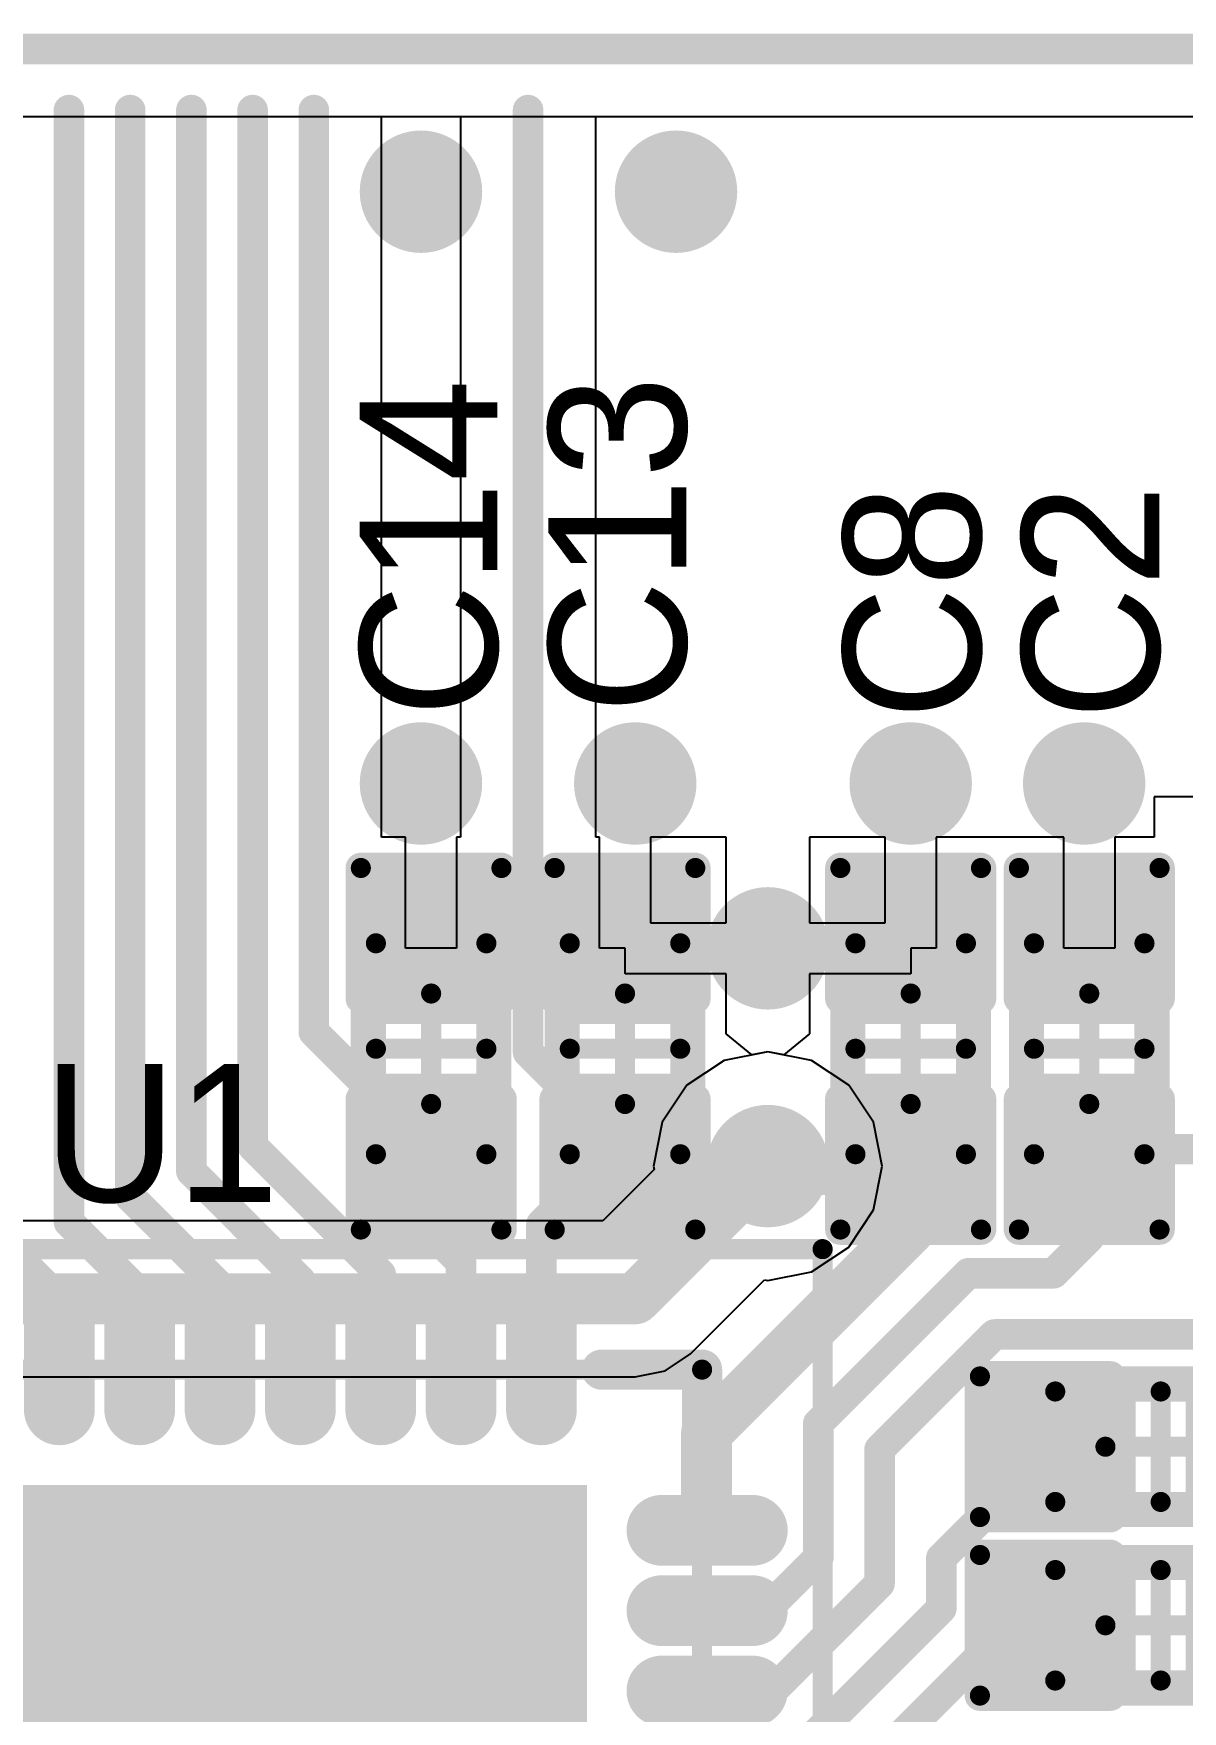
# Model space of a CAD drawing. Header units: millimetres. Extents: x 75.4 to 93.3, y 79.9 to 95.1.
# Drawn here: x 83.78 to 89.5, y 86.79 to 95.14 of the extents above; entities that cross this region are included whole.
import ezdxf

# ---------------------------------------------------------------- set-up
doc = ezdxf.new("R2010")
doc.units = ezdxf.units.MM
for name, color, linetype in [('BottomLayer', 5, 'Continuous'), ('KeepOutLayer', 6, 'Continuous'), ('Mechanical1', 6, 'Continuous'), ('Mechanical13', 56, 'Continuous'), ('Mechanical15', 56, 'Continuous'), ('Mechanical7', 56, 'Continuous'), ('MultiLayer', 9, 'Continuous'), ('TopLayer', 1, 'Continuous'), ('TopOverlay', 2, 'Continuous'), ('TopPaste', 8, 'Continuous'), ('TopSolder', 216, 'Continuous'), ('ViaHoleLayer', 16, 'Continuous')]:
    doc.layers.add(name, color=color, linetype=linetype)

# ---------------------------------------------------------------- blocks, each defined once
blk = doc.blocks.new('CAPC1005X04L_1')
at = {"layer": 'Mechanical15', "const_width": 0.1}
for points in [[(-0.9, 0.35), (-0.9, -0.35)], [(-0.9, 0.35), (0.9, 0.35)], [(0.9, 0.35), (0.9, -0.35)], [(0, 0.275), (0, -0.275)], [(-0.275, 0), (0.275, 0)], [(-0.9, -0.35), (0.9, -0.35)]]:
    blk.add_lwpolyline(points, dxfattribs=at)
at = {"layer": 'Mechanical15', "const_width": 0.05}
for points in [[(-0.925, 0.35, 1), (-0.875, 0.35, 1)], [(-0.925, 0.35, 1), (-0.875, 0.35, 1)], [(0.875, 0.35, 1), (0.925, 0.35, 1)], [(0.875, 0.35, 1), (0.925, 0.35, 1)], [(-0.025, 0.275, 1), (0.025, 0.275, 1)], [(-0.3, 0, 1), (-0.25, 0, 1)], [(0.25, 0, 1), (0.3, 0, 1)], [(-0.025, -0.275, 1), (0.025, -0.275, 1)], [(-0.925, -0.35, 1), (-0.875, -0.35, 1)], [(-0.925, -0.35, 1), (-0.875, -0.35, 1)], [(0.875, -0.35, 1), (0.925, -0.35, 1)], [(0.875, -0.35, 1), (0.925, -0.35, 1)]]:
    blk.add_lwpolyline(points, format="xyb", close=True, dxfattribs=at)
at = {"layer": 'Mechanical7', "const_width": 0.1}
for points in [[(-0.525, 0.275), (0.525, 0.275)], [(-0.525, 0.275), (-0.525, -0.275)], [(0.525, 0.275), (0.525, -0.275)], [(-0.525, -0.275), (0.525, -0.275)]]:
    blk.add_lwpolyline(points, dxfattribs=at)
at = {"layer": 'Mechanical7', "const_width": 0.05}
for points in [[(-0.55, 0.275, 1), (-0.5, 0.275, 1)], [(-0.55, 0.275, 1), (-0.5, 0.275, 1)], [(0.5, 0.275, 1), (0.55, 0.275, 1)], [(0.5, 0.275, 1), (0.55, 0.275, 1)], [(-0.55, -0.275, 1), (-0.5, -0.275, 1)], [(-0.55, -0.275, 1), (-0.5, -0.275, 1)], [(0.5, -0.275, 1), (0.55, -0.275, 1)], [(0.5, -0.275, 1), (0.55, -0.275, 1)]]:
    blk.add_lwpolyline(points, format="xyb", close=True, dxfattribs=at)
at = {"layer": 'TopLayer'}
for points in [[(-0.2, -0.25), (-0.2, 0.25), (-0.8, -0.25), (-0.8, 0.25)], [(0.8, -0.25), (0.8, 0.25), (0.2, -0.25), (0.2, 0.25)]]:
    blk.add_solid(points, dxfattribs=at)
at = {"layer": 'TopOverlay', "const_width": 0.1524}
for points in [[(-0.9001, 0.3499), (-0.2501, 0.3499)], [(-0.9001, 0.3499), (-0.9001, -0.3501)], [(0.2499, 0.3499), (0.8999, 0.3499)], [(0.8999, 0.3499), (0.8999, -0.3501)], [(-0.9001, -0.3501), (-0.2501, -0.3501)], [(0.2499, -0.3501), (0.8999, -0.3501)]]:
    blk.add_lwpolyline(points, dxfattribs=at)
at = {"layer": 'TopOverlay', "const_width": 0.0762}
for points in [[(-0.9382, 0.3499, 1), (-0.862, 0.3499, 1)], [(-0.9382, 0.3499, 1), (-0.862, 0.3499, 1)], [(-0.2882, 0.3499, 1), (-0.212, 0.3499, 1)], [(0.2118, 0.3499, 1), (0.288, 0.3499, 1)], [(0.8618, 0.3499, 1), (0.938, 0.3499, 1)], [(0.8618, 0.3499, 1), (0.938, 0.3499, 1)], [(-0.9382, -0.3501, 1), (-0.862, -0.3501, 1)], [(-0.9382, -0.3501, 1), (-0.862, -0.3501, 1)], [(-0.2882, -0.3501, 1), (-0.212, -0.3501, 1)], [(0.2118, -0.3501, 1), (0.288, -0.3501, 1)], [(0.8618, -0.3501, 1), (0.938, -0.3501, 1)], [(0.8618, -0.3501, 1), (0.938, -0.3501, 1)]]:
    blk.add_lwpolyline(points, format="xyb", close=True, dxfattribs=at)
at = {"layer": 'TopPaste'}
for points in [[(-0.2, -0.25), (-0.2, 0.25), (-0.8, -0.25), (-0.8, 0.25)], [(0.8, -0.25), (0.8, 0.25), (0.2, -0.25), (0.2, 0.25)]]:
    blk.add_solid(points, dxfattribs=at)
at = {"layer": 'TopSolder'}
for points in [[(-0.1238, -0.3262), (-0.1238, 0.3262), (-0.8762, -0.3262), (-0.8762, 0.3262)], [(0.8762, -0.3262), (0.8762, 0.3262), (0.1238, -0.3262), (0.1238, 0.3262)]]:
    blk.add_solid(points, dxfattribs=at)
blk = doc.blocks.new('CAPC1005X04L_7')
at = {"layer": 'Mechanical13', "const_width": 0.1}
for points in [[(-0.525, -0.275), (-0.525, 0.275)], [(-0.525, 0.275), (0.525, 0.275)], [(0.525, -0.275), (0.525, 0.275)], [(-0.525, -0.275), (0.525, -0.275)]]:
    blk.add_lwpolyline(points, dxfattribs=at)
at = {"layer": 'Mechanical13', "const_width": 0.05}
for points in [[(-0.55, 0.275, 1), (-0.5, 0.275, 1)], [(-0.55, 0.275, 1), (-0.5, 0.275, 1)], [(0.5, 0.275, 1), (0.55, 0.275, 1)], [(0.5, 0.275, 1), (0.55, 0.275, 1)], [(-0.55, -0.275, 1), (-0.5, -0.275, 1)], [(-0.55, -0.275, 1), (-0.5, -0.275, 1)], [(0.5, -0.275, 1), (0.55, -0.275, 1)], [(0.5, -0.275, 1), (0.55, -0.275, 1)]]:
    blk.add_lwpolyline(points, format="xyb", close=True, dxfattribs=at)
at = {"layer": 'Mechanical15', "const_width": 0.1}
for points in [[(-0.9, 0.35), (0.9, 0.35)], [(-0.9, -0.35), (-0.9, 0.35)], [(0.9, -0.35), (0.9, 0.35)], [(0, -0.275), (0, 0.275)], [(-0.275, 0), (0.275, 0)], [(-0.9, -0.35), (0.9, -0.35)]]:
    blk.add_lwpolyline(points, dxfattribs=at)
at = {"layer": 'Mechanical15', "const_width": 0.05}
for points in [[(-0.925, 0.35, 1), (-0.875, 0.35, 1)], [(-0.925, 0.35, 1), (-0.875, 0.35, 1)], [(0.875, 0.35, 1), (0.925, 0.35, 1)], [(0.875, 0.35, 1), (0.925, 0.35, 1)], [(-0.025, 0.275, 1), (0.025, 0.275, 1)], [(-0.3, 0, 1), (-0.25, 0, 1)], [(0.25, 0, 1), (0.3, 0, 1)], [(-0.025, -0.275, 1), (0.025, -0.275, 1)], [(-0.925, -0.35, 1), (-0.875, -0.35, 1)], [(-0.925, -0.35, 1), (-0.875, -0.35, 1)], [(0.875, -0.35, 1), (0.925, -0.35, 1)], [(0.875, -0.35, 1), (0.925, -0.35, 1)]]:
    blk.add_lwpolyline(points, format="xyb", close=True, dxfattribs=at)
at = {"layer": 'TopLayer'}
for points in [[(-0.2, -0.25), (-0.2, 0.25), (-0.8, -0.25), (-0.8, 0.25)], [(0.8, -0.25), (0.8, 0.25), (0.2, -0.25), (0.2, 0.25)]]:
    blk.add_solid(points, dxfattribs=at)
at = {"layer": 'TopOverlay', "const_width": 0.1524}
for points in [[(-0.9001, -0.3501), (-0.9001, 0.3499)], [(-0.9001, 0.3499), (-0.2501, 0.3499)], [(0.2499, 0.3499), (0.8999, 0.3499)], [(0.8999, -0.3501), (0.8999, 0.3499)], [(-0.9001, -0.3501), (-0.2501, -0.3501)], [(0.2499, -0.3501), (0.8999, -0.3501)]]:
    blk.add_lwpolyline(points, dxfattribs=at)
at = {"layer": 'TopOverlay', "const_width": 0.0762}
for points in [[(-0.9382, 0.3499, 1), (-0.862, 0.3499, 1)], [(-0.9382, 0.3499, 1), (-0.862, 0.3499, 1)], [(-0.2882, 0.3499, 1), (-0.212, 0.3499, 1)], [(0.2118, 0.3499, 1), (0.288, 0.3499, 1)], [(0.8618, 0.3499, 1), (0.938, 0.3499, 1)], [(0.8618, 0.3499, 1), (0.938, 0.3499, 1)], [(-0.9382, -0.3501, 1), (-0.862, -0.3501, 1)], [(-0.9382, -0.3501, 1), (-0.862, -0.3501, 1)], [(-0.2882, -0.3501, 1), (-0.212, -0.3501, 1)], [(0.2118, -0.3501, 1), (0.288, -0.3501, 1)], [(0.8618, -0.3501, 1), (0.938, -0.3501, 1)], [(0.8618, -0.3501, 1), (0.938, -0.3501, 1)]]:
    blk.add_lwpolyline(points, format="xyb", close=True, dxfattribs=at)
at = {"layer": 'TopPaste'}
for points in [[(-0.2, -0.25), (-0.2, 0.25), (-0.8, -0.25), (-0.8, 0.25)], [(0.8, -0.25), (0.8, 0.25), (0.2, -0.25), (0.2, 0.25)]]:
    blk.add_solid(points, dxfattribs=at)
at = {"layer": 'TopSolder'}
for points in [[(-0.1238, -0.3262), (-0.1238, 0.3262), (-0.8762, -0.3262), (-0.8762, 0.3262)], [(0.8762, -0.3262), (0.8762, 0.3262), (0.1238, -0.3262), (0.1238, 0.3262)]]:
    blk.add_solid(points, dxfattribs=at)
blk = doc.blocks.new('CAPC1005X04L_10')
at = {"layer": 'Mechanical13', "const_width": 0.1}
for points in [[(-0.525, 0.275), (-0.525, -0.275)], [(-0.525, 0.275), (0.525, 0.275)], [(0.525, 0.275), (0.525, -0.275)], [(-0.525, -0.275), (0.525, -0.275)]]:
    blk.add_lwpolyline(points, dxfattribs=at)
at = {"layer": 'Mechanical13', "const_width": 0.05}
for points in [[(-0.55, 0.275, 1), (-0.5, 0.275, 1)], [(-0.55, 0.275, 1), (-0.5, 0.275, 1)], [(0.5, 0.275, 1), (0.55, 0.275, 1)], [(0.5, 0.275, 1), (0.55, 0.275, 1)], [(-0.55, -0.275, 1), (-0.5, -0.275, 1)], [(-0.55, -0.275, 1), (-0.5, -0.275, 1)], [(0.5, -0.275, 1), (0.55, -0.275, 1)], [(0.5, -0.275, 1), (0.55, -0.275, 1)]]:
    blk.add_lwpolyline(points, format="xyb", close=True, dxfattribs=at)
at = {"layer": 'Mechanical15', "const_width": 0.1}
for points in [[(-0.9, 0.35), (0.9, 0.35)], [(-0.9, 0.35), (-0.9, -0.35)], [(0.9, 0.35), (0.9, -0.35)], [(0, 0.275), (0, -0.275)], [(-0.275, 0), (0.275, 0)], [(-0.9, -0.35), (0.9, -0.35)]]:
    blk.add_lwpolyline(points, dxfattribs=at)
at = {"layer": 'Mechanical15', "const_width": 0.05}
for points in [[(-0.925, 0.35, 1), (-0.875, 0.35, 1)], [(-0.925, 0.35, 1), (-0.875, 0.35, 1)], [(0.875, 0.35, 1), (0.925, 0.35, 1)], [(0.875, 0.35, 1), (0.925, 0.35, 1)], [(-0.025, 0.275, 1), (0.025, 0.275, 1)], [(-0.3, 0, 1), (-0.25, 0, 1)], [(0.25, 0, 1), (0.3, 0, 1)], [(-0.025, -0.275, 1), (0.025, -0.275, 1)], [(-0.925, -0.35, 1), (-0.875, -0.35, 1)], [(-0.925, -0.35, 1), (-0.875, -0.35, 1)], [(0.875, -0.35, 1), (0.925, -0.35, 1)], [(0.875, -0.35, 1), (0.925, -0.35, 1)]]:
    blk.add_lwpolyline(points, format="xyb", close=True, dxfattribs=at)
at = {"layer": 'TopLayer'}
for points in [[(-0.2, -0.25), (-0.2, 0.25), (-0.8, -0.25), (-0.8, 0.25)], [(0.8, -0.25), (0.8, 0.25), (0.2, -0.25), (0.2, 0.25)]]:
    blk.add_solid(points, dxfattribs=at)
at = {"layer": 'TopOverlay', "const_width": 0.1524}
for points in [[(-0.9001, 0.3499), (-0.9001, -0.3501)], [(-0.9001, 0.3499), (-0.2501, 0.3499)], [(0.2499, 0.3499), (0.8999, 0.3499)], [(0.8999, 0.3499), (0.8999, -0.3501)], [(-0.9001, -0.3501), (-0.2501, -0.3501)], [(0.2499, -0.3501), (0.8999, -0.3501)]]:
    blk.add_lwpolyline(points, dxfattribs=at)
at = {"layer": 'TopOverlay', "const_width": 0.0762}
for points in [[(-0.9382, 0.3499, 1), (-0.862, 0.3499, 1)], [(-0.9382, 0.3499, 1), (-0.862, 0.3499, 1)], [(-0.2882, 0.3499, 1), (-0.212, 0.3499, 1)], [(0.2118, 0.3499, 1), (0.288, 0.3499, 1)], [(0.8618, 0.3499, 1), (0.938, 0.3499, 1)], [(0.8618, 0.3499, 1), (0.938, 0.3499, 1)], [(-0.9382, -0.3501, 1), (-0.862, -0.3501, 1)], [(-0.9382, -0.3501, 1), (-0.862, -0.3501, 1)], [(-0.2882, -0.3501, 1), (-0.212, -0.3501, 1)], [(0.2118, -0.3501, 1), (0.288, -0.3501, 1)], [(0.8618, -0.3501, 1), (0.938, -0.3501, 1)], [(0.8618, -0.3501, 1), (0.938, -0.3501, 1)]]:
    blk.add_lwpolyline(points, format="xyb", close=True, dxfattribs=at)
at = {"layer": 'TopPaste'}
for points in [[(-0.2, -0.25), (-0.2, 0.25), (-0.8, -0.25), (-0.8, 0.25)], [(0.8, -0.25), (0.8, 0.25), (0.2, -0.25), (0.2, 0.25)]]:
    blk.add_solid(points, dxfattribs=at)
at = {"layer": 'TopSolder'}
for points in [[(-0.1238, -0.3262), (-0.1238, 0.3262), (-0.8762, -0.3262), (-0.8762, 0.3262)], [(0.8762, -0.3262), (0.8762, 0.3262), (0.1238, -0.3262), (0.1238, 0.3262)]]:
    blk.add_solid(points, dxfattribs=at)
blk = doc.blocks.new('CAPC1005X04L_12')
at = {"layer": 'Mechanical13', "const_width": 0.1}
for points in [[(-0.525, 0.275), (-0.525, -0.275)], [(0.525, 0.275), (-0.525, 0.275)], [(0.525, 0.275), (0.525, -0.275)], [(0.525, -0.275), (-0.525, -0.275)]]:
    blk.add_lwpolyline(points, dxfattribs=at)
at = {"layer": 'Mechanical13', "const_width": 0.05}
for points in [[(-0.55, 0.275, 1), (-0.5, 0.275, 1)], [(-0.55, 0.275, 1), (-0.5, 0.275, 1)], [(0.5, 0.275, 1), (0.55, 0.275, 1)], [(0.5, 0.275, 1), (0.55, 0.275, 1)], [(-0.55, -0.275, 1), (-0.5, -0.275, 1)], [(-0.55, -0.275, 1), (-0.5, -0.275, 1)], [(0.5, -0.275, 1), (0.55, -0.275, 1)], [(0.5, -0.275, 1), (0.55, -0.275, 1)]]:
    blk.add_lwpolyline(points, format="xyb", close=True, dxfattribs=at)
at = {"layer": 'Mechanical15', "const_width": 0.1}
for points in [[(0.9, 0.35), (-0.9, 0.35)], [(-0.9, 0.35), (-0.9, -0.35)], [(0.9, 0.35), (0.9, -0.35)], [(0, 0.275), (0, -0.275)], [(0.275, 0), (-0.275, 0)], [(0.9, -0.35), (-0.9, -0.35)]]:
    blk.add_lwpolyline(points, dxfattribs=at)
at = {"layer": 'Mechanical15', "const_width": 0.05}
for points in [[(-0.925, 0.35, 1), (-0.875, 0.35, 1)], [(-0.925, 0.35, 1), (-0.875, 0.35, 1)], [(0.875, 0.35, 1), (0.925, 0.35, 1)], [(0.875, 0.35, 1), (0.925, 0.35, 1)], [(-0.025, 0.275, 1), (0.025, 0.275, 1)], [(-0.3, 0, 1), (-0.25, 0, 1)], [(0.25, 0, 1), (0.3, 0, 1)], [(-0.025, -0.275, 1), (0.025, -0.275, 1)], [(-0.925, -0.35, 1), (-0.875, -0.35, 1)], [(-0.925, -0.35, 1), (-0.875, -0.35, 1)], [(0.875, -0.35, 1), (0.925, -0.35, 1)], [(0.875, -0.35, 1), (0.925, -0.35, 1)]]:
    blk.add_lwpolyline(points, format="xyb", close=True, dxfattribs=at)
at = {"layer": 'TopLayer'}
for points in [[(-0.2, -0.25), (-0.2, 0.25), (-0.8, -0.25), (-0.8, 0.25)], [(0.8, -0.25), (0.8, 0.25), (0.2, -0.25), (0.2, 0.25)]]:
    blk.add_solid(points, dxfattribs=at)
at = {"layer": 'TopOverlay', "const_width": 0.1524}
for points in [[(-0.9001, 0.3499), (-0.9001, -0.3501)], [(-0.2501, 0.3499), (-0.9001, 0.3499)], [(0.8999, 0.3499), (0.2499, 0.3499)], [(0.8999, 0.3499), (0.8999, -0.3501)], [(-0.2501, -0.3501), (-0.9001, -0.3501)], [(0.8999, -0.3501), (0.2499, -0.3501)]]:
    blk.add_lwpolyline(points, dxfattribs=at)
at = {"layer": 'TopOverlay', "const_width": 0.0762}
for points in [[(-0.9382, 0.3499, 1), (-0.862, 0.3499, 1)], [(-0.9382, 0.3499, 1), (-0.862, 0.3499, 1)], [(-0.2882, 0.3499, 1), (-0.212, 0.3499, 1)], [(0.2118, 0.3499, 1), (0.288, 0.3499, 1)], [(0.8618, 0.3499, 1), (0.938, 0.3499, 1)], [(0.8618, 0.3499, 1), (0.938, 0.3499, 1)], [(-0.9382, -0.3501, 1), (-0.862, -0.3501, 1)], [(-0.9382, -0.3501, 1), (-0.862, -0.3501, 1)], [(-0.2882, -0.3501, 1), (-0.212, -0.3501, 1)], [(0.2118, -0.3501, 1), (0.288, -0.3501, 1)], [(0.8618, -0.3501, 1), (0.938, -0.3501, 1)], [(0.8618, -0.3501, 1), (0.938, -0.3501, 1)]]:
    blk.add_lwpolyline(points, format="xyb", close=True, dxfattribs=at)
at = {"layer": 'TopPaste'}
for points in [[(-0.2, -0.25), (-0.2, 0.25), (-0.8, -0.25), (-0.8, 0.25)], [(0.8, -0.25), (0.8, 0.25), (0.2, -0.25), (0.2, 0.25)]]:
    blk.add_solid(points, dxfattribs=at)
at = {"layer": 'TopSolder'}
for points in [[(-0.1238, -0.3262), (-0.1238, 0.3262), (-0.8762, -0.3262), (-0.8762, 0.3262)], [(0.8762, -0.3262), (0.8762, 0.3262), (0.1238, -0.3262), (0.1238, 0.3262)]]:
    blk.add_solid(points, dxfattribs=at)
blk = doc.blocks.new('CAPC1005X04L_13')
at = {"layer": 'Mechanical13', "const_width": 0.1}
for points in [[(-0.525, 0.275), (-0.525, -0.275)], [(-0.525, 0.275), (0.525, 0.275)], [(0.525, 0.275), (0.525, -0.275)], [(-0.525, -0.275), (0.525, -0.275)]]:
    blk.add_lwpolyline(points, dxfattribs=at)
at = {"layer": 'Mechanical13', "const_width": 0.05}
for points in [[(-0.55, 0.275, 1), (-0.5, 0.275, 1)], [(-0.55, 0.275, 1), (-0.5, 0.275, 1)], [(0.5, 0.275, 1), (0.55, 0.275, 1)], [(0.5, 0.275, 1), (0.55, 0.275, 1)], [(-0.55, -0.275, 1), (-0.5, -0.275, 1)], [(-0.55, -0.275, 1), (-0.5, -0.275, 1)], [(0.5, -0.275, 1), (0.55, -0.275, 1)], [(0.5, -0.275, 1), (0.55, -0.275, 1)]]:
    blk.add_lwpolyline(points, format="xyb", close=True, dxfattribs=at)
at = {"layer": 'Mechanical15', "const_width": 0.1}
for points in [[(-0.9, 0.35), (0.9, 0.35)], [(-0.9, 0.35), (-0.9, -0.35)], [(0.9, 0.35), (0.9, -0.35)], [(0, 0.275), (0, -0.275)], [(-0.275, 0), (0.275, 0)], [(-0.9, -0.35), (0.9, -0.35)]]:
    blk.add_lwpolyline(points, dxfattribs=at)
at = {"layer": 'Mechanical15', "const_width": 0.05}
for points in [[(-0.925, 0.35, 1), (-0.875, 0.35, 1)], [(-0.925, 0.35, 1), (-0.875, 0.35, 1)], [(0.875, 0.35, 1), (0.925, 0.35, 1)], [(0.875, 0.35, 1), (0.925, 0.35, 1)], [(-0.025, 0.275, 1), (0.025, 0.275, 1)], [(-0.3, 0, 1), (-0.25, 0, 1)], [(0.25, 0, 1), (0.3, 0, 1)], [(-0.025, -0.275, 1), (0.025, -0.275, 1)], [(-0.925, -0.35, 1), (-0.875, -0.35, 1)], [(-0.925, -0.35, 1), (-0.875, -0.35, 1)], [(0.875, -0.35, 1), (0.925, -0.35, 1)], [(0.875, -0.35, 1), (0.925, -0.35, 1)]]:
    blk.add_lwpolyline(points, format="xyb", close=True, dxfattribs=at)
at = {"layer": 'TopLayer'}
for points in [[(-0.2, -0.25), (-0.2, 0.25), (-0.8, -0.25), (-0.8, 0.25)], [(0.8, -0.25), (0.8, 0.25), (0.2, -0.25), (0.2, 0.25)]]:
    blk.add_solid(points, dxfattribs=at)
at = {"layer": 'TopOverlay', "const_width": 0.1524}
for points in [[(-0.9001, 0.3499), (-0.9001, -0.3501)], [(-0.9001, 0.3499), (-0.2501, 0.3499)], [(0.2499, 0.3499), (0.8999, 0.3499)], [(0.8999, 0.3499), (0.8999, -0.3501)], [(-0.9001, -0.3501), (-0.2501, -0.3501)], [(0.2499, -0.3501), (0.8999, -0.3501)]]:
    blk.add_lwpolyline(points, dxfattribs=at)
at = {"layer": 'TopOverlay', "const_width": 0.0762}
for points in [[(-0.9382, 0.3499, 1), (-0.862, 0.3499, 1)], [(-0.9382, 0.3499, 1), (-0.862, 0.3499, 1)], [(-0.2882, 0.3499, 1), (-0.212, 0.3499, 1)], [(0.2118, 0.3499, 1), (0.288, 0.3499, 1)], [(0.8618, 0.3499, 1), (0.938, 0.3499, 1)], [(0.8618, 0.3499, 1), (0.938, 0.3499, 1)], [(-0.9382, -0.3501, 1), (-0.862, -0.3501, 1)], [(-0.9382, -0.3501, 1), (-0.862, -0.3501, 1)], [(-0.2882, -0.3501, 1), (-0.212, -0.3501, 1)], [(0.2118, -0.3501, 1), (0.288, -0.3501, 1)], [(0.8618, -0.3501, 1), (0.938, -0.3501, 1)], [(0.8618, -0.3501, 1), (0.938, -0.3501, 1)]]:
    blk.add_lwpolyline(points, format="xyb", close=True, dxfattribs=at)
at = {"layer": 'TopPaste'}
for points in [[(-0.2, -0.25), (-0.2, 0.25), (-0.8, -0.25), (-0.8, 0.25)], [(0.8, -0.25), (0.8, 0.25), (0.2, -0.25), (0.2, 0.25)]]:
    blk.add_solid(points, dxfattribs=at)
at = {"layer": 'TopSolder'}
for points in [[(-0.1238, -0.3262), (-0.1238, 0.3262), (-0.8762, -0.3262), (-0.8762, 0.3262)], [(0.8762, -0.3262), (0.8762, 0.3262), (0.1238, -0.3262), (0.1238, 0.3262)]]:
    blk.add_solid(points, dxfattribs=at)
blk = doc.blocks.new('QFN40P600X600X90_48N_14')
at = {"layer": 'Mechanical13', "const_width": 0.1}
for points in [[(-3, 3), (3, 3)], [(3, -3), (3, 3)]]:
    blk.add_lwpolyline(points, dxfattribs=at)
at = {"layer": 'Mechanical13', "const_width": 0.05}
blk.add_lwpolyline([(2.975, 3, 1), (3.025, 3, 1)], format="xyb", close=True, dxfattribs=at)
blk.add_lwpolyline([(2.975, 3, 1), (3.025, 3, 1)], format="xyb", close=True, dxfattribs=at)
at = {"layer": 'Mechanical15', "const_width": 0.1}
for points in [[(-3.6, 3.6), (3.6, 3.6)], [(3.6, -3.6), (3.6, 3.6)]]:
    blk.add_lwpolyline(points, dxfattribs=at)
at = {"layer": 'Mechanical15', "const_width": 0.05}
blk.add_lwpolyline([(3.575, 3.6, 1), (3.625, 3.6, 1)], format="xyb", close=True, dxfattribs=at)
blk.add_lwpolyline([(3.575, 3.6, 1), (3.625, 3.6, 1)], format="xyb", close=True, dxfattribs=at)
at = {"layer": 'TopLayer', "const_width": 0.2}
for points in [[(-0.2, 3.25), (-0.2, 2.8)], [(0.2, 3.25), (0.2, 2.8)], [(0.6, 3.25), (0.6, 2.8)], [(1, 3.25), (1, 2.8)], [(1.4, 3.25), (1.4, 2.8)], [(1.8, 3.25), (1.8, 2.8)], [(2.2, 3.25), (2.2, 2.8)], [(2.8, 2.2), (3.25, 2.2)], [(2.8, 1.8), (3.25, 1.8)], [(2.8, 1.4), (3.25, 1.4)]]:
    blk.add_lwpolyline(points, dxfattribs=at)
at = {"layer": 'TopLayer', "const_width": 0.1}
for points in [[(-0.25, 3.25, 1), (-0.15, 3.25, 1)], [(0.15, 3.25, 1), (0.25, 3.25, 1)], [(0.55, 3.25, 1), (0.65, 3.25, 1)], [(0.95, 3.25, 1), (1.05, 3.25, 1)], [(1.35, 3.25, 1), (1.45, 3.25, 1)], [(1.75, 3.25, 1), (1.85, 3.25, 1)], [(2.15, 3.25, 1), (2.25, 3.25, 1)], [(-0.25, 2.8, 1), (-0.15, 2.8, 1)], [(0.15, 2.8, 1), (0.25, 2.8, 1)], [(0.55, 2.8, 1), (0.65, 2.8, 1)], [(0.95, 2.8, 1), (1.05, 2.8, 1)], [(1.35, 2.8, 1), (1.45, 2.8, 1)], [(1.75, 2.8, 1), (1.85, 2.8, 1)], [(2.15, 2.8, 1), (2.25, 2.8, 1)], [(2.75, 2.2, 1), (2.85, 2.2, 1)], [(3.2, 2.2, 1), (3.3, 2.2, 1)], [(2.75, 1.8, 1), (2.85, 1.8, 1)], [(3.2, 1.8, 1), (3.3, 1.8, 1)], [(2.75, 1.4, 1), (2.85, 1.4, 1)], [(3.2, 1.4, 1), (3.3, 1.4, 1)]]:
    blk.add_lwpolyline(points, format="xyb", close=True, dxfattribs=at)
at = {"layer": 'TopLayer'}
blk.add_solid([(-2.35, -2.35), (2.35, -2.35), (-2.35, 2.35), (2.35, 2.35)], dxfattribs=at)
at = {"layer": 'TopOverlay', "const_width": 0.2}
for points in [[(2.5, 3), (3, 3)], [(3, 2.5), (3, 3)]]:
    blk.add_lwpolyline(points, dxfattribs=at)
at = {"layer": 'TopOverlay', "const_width": 0.1}
for points in [[(2.45, 3, 1), (2.55, 3, 1)], [(2.95, 3, 1), (3.05, 3, 1)], [(2.95, 3, 1), (3.05, 3, 1)], [(2.95, 2.5, 1), (3.05, 2.5, 1)]]:
    blk.add_lwpolyline(points, format="xyb", close=True, dxfattribs=at)
at = {"layer": 'TopPaste', "const_width": 0.2}
for points in [[(-0.2, 3.25), (-0.2, 2.8)], [(0.2, 3.25), (0.2, 2.8)], [(0.6, 3.25), (0.6, 2.8)], [(1, 3.25), (1, 2.8)], [(1.4, 3.25), (1.4, 2.8)], [(1.8, 3.25), (1.8, 2.8)], [(2.2, 3.25), (2.2, 2.8)], [(2.8, 2.2), (3.25, 2.2)], [(2.8, 1.8), (3.25, 1.8)], [(2.8, 1.4), (3.25, 1.4)]]:
    blk.add_lwpolyline(points, dxfattribs=at)
at = {"layer": 'TopPaste', "const_width": 0.1}
for points in [[(-0.25, 3.25, 1), (-0.15, 3.25, 1)], [(0.15, 3.25, 1), (0.25, 3.25, 1)], [(0.55, 3.25, 1), (0.65, 3.25, 1)], [(0.95, 3.25, 1), (1.05, 3.25, 1)], [(1.35, 3.25, 1), (1.45, 3.25, 1)], [(1.75, 3.25, 1), (1.85, 3.25, 1)], [(2.15, 3.25, 1), (2.25, 3.25, 1)], [(-0.25, 2.8, 1), (-0.15, 2.8, 1)], [(0.15, 2.8, 1), (0.25, 2.8, 1)], [(0.55, 2.8, 1), (0.65, 2.8, 1)], [(0.95, 2.8, 1), (1.05, 2.8, 1)], [(1.35, 2.8, 1), (1.45, 2.8, 1)], [(1.75, 2.8, 1), (1.85, 2.8, 1)], [(2.15, 2.8, 1), (2.25, 2.8, 1)], [(2.75, 2.2, 1), (2.85, 2.2, 1)], [(3.2, 2.2, 1), (3.3, 2.2, 1)], [(2.75, 1.8, 1), (2.85, 1.8, 1)], [(3.2, 1.8, 1), (3.3, 1.8, 1)], [(2.75, 1.4, 1), (2.85, 1.4, 1)], [(3.2, 1.4, 1), (3.3, 1.4, 1)]]:
    blk.add_lwpolyline(points, format="xyb", close=True, dxfattribs=at)
at = {"layer": 'TopPaste'}
blk.add_solid([(-2.35, -2.35), (2.35, -2.35), (-2.35, 2.35), (2.35, 2.35)], dxfattribs=at)
at = {"layer": 'TopSolder', "const_width": 0.3524}
for points in [[(-0.2, 3.25), (-0.2, 2.8)], [(0.2, 3.25), (0.2, 2.8)], [(0.6, 3.25), (0.6, 2.8)], [(1, 3.25), (1, 2.8)], [(1.4, 3.25), (1.4, 2.8)], [(1.8, 3.25), (1.8, 2.8)], [(2.2, 3.25), (2.2, 2.8)], [(2.8, 2.2), (3.25, 2.2)], [(2.8, 1.8), (3.25, 1.8)], [(2.8, 1.4), (3.25, 1.4)]]:
    blk.add_lwpolyline(points, dxfattribs=at)
at = {"layer": 'TopSolder', "const_width": 0.1762}
for points in [[(-0.2881, 3.25, 1), (-0.1119, 3.25, 1)], [(0.1119, 3.25, 1), (0.2881, 3.25, 1)], [(0.5119, 3.25, 1), (0.6881, 3.25, 1)], [(0.9119, 3.25, 1), (1.0881, 3.25, 1)], [(1.3119, 3.25, 1), (1.4881, 3.25, 1)], [(1.7119, 3.25, 1), (1.8881, 3.25, 1)], [(2.1119, 3.25, 1), (2.2881, 3.25, 1)], [(-0.2881, 2.8, 1), (-0.1119, 2.8, 1)], [(0.1119, 2.8, 1), (0.2881, 2.8, 1)], [(0.5119, 2.8, 1), (0.6881, 2.8, 1)], [(0.9119, 2.8, 1), (1.0881, 2.8, 1)], [(1.3119, 2.8, 1), (1.4881, 2.8, 1)], [(1.7119, 2.8, 1), (1.8881, 2.8, 1)], [(2.1119, 2.8, 1), (2.2881, 2.8, 1)], [(2.7119, 2.2, 1), (2.8881, 2.2, 1)], [(3.1619, 2.2, 1), (3.3381, 2.2, 1)], [(2.7119, 1.8, 1), (2.8881, 1.8, 1)], [(3.1619, 1.8, 1), (3.3381, 1.8, 1)], [(2.7119, 1.4, 1), (2.8881, 1.4, 1)], [(3.1619, 1.4, 1), (3.3381, 1.4, 1)]]:
    blk.add_lwpolyline(points, format="xyb", close=True, dxfattribs=at)
at = {"layer": 'TopSolder'}
blk.add_solid([(-2.4262, -2.4262), (2.4262, -2.4262), (-2.4262, 2.4262), (2.4262, 2.4262)], dxfattribs=at)
blk = doc.blocks.new('CAPC1005X04L_20')
at = {"layer": 'Mechanical15', "const_width": 0.1}
for points in [[(-0.9, 0.35), (0.9, 0.35)], [(-0.9, 0.35), (-0.9, -0.35)], [(0.9, 0.35), (0.9, -0.35)], [(0, 0.275), (0, -0.275)], [(-0.275, 0), (0.275, 0)], [(-0.9, -0.35), (0.9, -0.35)]]:
    blk.add_lwpolyline(points, dxfattribs=at)
at = {"layer": 'Mechanical15', "const_width": 0.05}
for points in [[(-0.925, 0.35, 1), (-0.875, 0.35, 1)], [(-0.925, 0.35, 1), (-0.875, 0.35, 1)], [(0.875, 0.35, 1), (0.925, 0.35, 1)], [(0.875, 0.35, 1), (0.925, 0.35, 1)], [(-0.025, 0.275, 1), (0.025, 0.275, 1)], [(-0.3, 0, 1), (-0.25, 0, 1)], [(0.25, 0, 1), (0.3, 0, 1)], [(-0.025, -0.275, 1), (0.025, -0.275, 1)], [(-0.925, -0.35, 1), (-0.875, -0.35, 1)], [(-0.925, -0.35, 1), (-0.875, -0.35, 1)], [(0.875, -0.35, 1), (0.925, -0.35, 1)], [(0.875, -0.35, 1), (0.925, -0.35, 1)]]:
    blk.add_lwpolyline(points, format="xyb", close=True, dxfattribs=at)
at = {"layer": 'Mechanical7', "const_width": 0.1}
for points in [[(-0.525, 0.275), (-0.525, -0.275)], [(-0.525, 0.275), (0.525, 0.275)], [(0.525, 0.275), (0.525, -0.275)], [(-0.525, -0.275), (0.525, -0.275)]]:
    blk.add_lwpolyline(points, dxfattribs=at)
at = {"layer": 'Mechanical7', "const_width": 0.05}
for points in [[(-0.55, 0.275, 1), (-0.5, 0.275, 1)], [(-0.55, 0.275, 1), (-0.5, 0.275, 1)], [(0.5, 0.275, 1), (0.55, 0.275, 1)], [(0.5, 0.275, 1), (0.55, 0.275, 1)], [(-0.55, -0.275, 1), (-0.5, -0.275, 1)], [(-0.55, -0.275, 1), (-0.5, -0.275, 1)], [(0.5, -0.275, 1), (0.55, -0.275, 1)], [(0.5, -0.275, 1), (0.55, -0.275, 1)]]:
    blk.add_lwpolyline(points, format="xyb", close=True, dxfattribs=at)
at = {"layer": 'TopLayer'}
for points in [[(-0.2, -0.25), (-0.2, 0.25), (-0.8, -0.25), (-0.8, 0.25)], [(0.8, -0.25), (0.8, 0.25), (0.2, -0.25), (0.2, 0.25)]]:
    blk.add_solid(points, dxfattribs=at)
at = {"layer": 'TopOverlay', "const_width": 0.1524}
for points in [[(-0.9001, 0.3499), (-0.9001, -0.3501)], [(-0.9001, 0.3499), (-0.2501, 0.3499)], [(0.2499, 0.3499), (0.8999, 0.3499)], [(0.8999, 0.3499), (0.8999, -0.3501)], [(-0.9001, -0.3501), (-0.2501, -0.3501)], [(0.2499, -0.3501), (0.8999, -0.3501)]]:
    blk.add_lwpolyline(points, dxfattribs=at)
at = {"layer": 'TopOverlay', "const_width": 0.0762}
for points in [[(-0.9382, 0.3499, 1), (-0.862, 0.3499, 1)], [(-0.9382, 0.3499, 1), (-0.862, 0.3499, 1)], [(-0.2882, 0.3499, 1), (-0.212, 0.3499, 1)], [(0.2118, 0.3499, 1), (0.288, 0.3499, 1)], [(0.8618, 0.3499, 1), (0.938, 0.3499, 1)], [(0.8618, 0.3499, 1), (0.938, 0.3499, 1)], [(-0.9382, -0.3501, 1), (-0.862, -0.3501, 1)], [(-0.9382, -0.3501, 1), (-0.862, -0.3501, 1)], [(-0.2882, -0.3501, 1), (-0.212, -0.3501, 1)], [(0.2118, -0.3501, 1), (0.288, -0.3501, 1)], [(0.8618, -0.3501, 1), (0.938, -0.3501, 1)], [(0.8618, -0.3501, 1), (0.938, -0.3501, 1)]]:
    blk.add_lwpolyline(points, format="xyb", close=True, dxfattribs=at)
at = {"layer": 'TopPaste'}
for points in [[(-0.2, -0.25), (-0.2, 0.25), (-0.8, -0.25), (-0.8, 0.25)], [(0.8, -0.25), (0.8, 0.25), (0.2, -0.25), (0.2, 0.25)]]:
    blk.add_solid(points, dxfattribs=at)
at = {"layer": 'TopSolder'}
for points in [[(-0.1238, -0.3262), (-0.1238, 0.3262), (-0.8762, -0.3262), (-0.8762, 0.3262)], [(0.8762, -0.3262), (0.8762, 0.3262), (0.1238, -0.3262), (0.1238, 0.3262)]]:
    blk.add_solid(points, dxfattribs=at)

msp = doc.modelspace()

# ---------------------------------------------------------------- linework, layer by layer
at = {"layer": 'BottomLayer'}
for p, q in [((75.7812, 94.7307), (92.8879, 94.7307)), ((87.4332, 90.0747), (87.2151, 90.0314)), ((87.6512, 90.0314), (87.4332, 90.0747)), ((87.2151, 90.0314), (87.0303, 89.9079)), ((87.836, 89.9079), (87.6512, 90.0314)), ((87.0303, 89.9079), (86.9068, 89.723)), ((87.9595, 89.723), (87.836, 89.9079)), ((86.9068, 89.723), (86.8634, 89.505)), ((88.0029, 89.505), (87.9595, 89.723)), ((86.8668, 89.488), (86.6117, 89.2329)), ((86.8634, 89.505), (86.8668, 89.488)), ((87.9595, 89.287), (88.0029, 89.505)), ((86.6117, 89.2329), (79.3329, 89.2329)), ((87.836, 89.1021), (87.9595, 89.287)), ((87.6512, 88.9786), (87.836, 89.1021)), ((87.4332, 88.9353), (87.6512, 88.9786)), ((87.0473, 88.5697), (87.4162, 88.9386)), ((87.4162, 88.9386), (87.4332, 88.9353)), ((86.9212, 88.4855), (87.0473, 88.5697)), ((86.7726, 88.456), (86.9212, 88.4855)), ((79.2291, 88.456), (86.7726, 88.456))]:
    msp.add_line(p, q, dxfattribs=at)
for points, const_width in [([(85.5537, 94.3563, 1), (85.8585, 94.3563, 1)], 0.3048), ([(86.8237, 94.3563, 1), (87.1285, 94.3563, 1)], 0.3048), ([(85.5537, 91.4099, 1), (85.8585, 91.4099, 1)], 0.3048), ([(86.6205, 91.4099, 1), (86.9253, 91.4099, 1)], 0.3048), ([(87.9921, 91.4099, 1), (88.2969, 91.4099, 1)], 0.3048), ([(88.8557, 91.4099, 1), (89.1605, 91.4099, 1)], 0.3048), ([(87.2808, 90.5892, 1), (87.5856, 90.5892, 1)], 0.3048), ([(87.2808, 89.505, 1), (87.5856, 89.505, 1)], 0.3048), ([(87.3697, 89.505, 1), (87.4967, 89.505, 1)], 0.127), ([(86.7091, 88.8444, 1), (86.8361, 88.8444, 1)], 0.127), ([(86.7091, 88.8444, 1), (86.8361, 88.8444, 1)], 0.127)]:
    msp.add_lwpolyline(points, format="xyb", close=True, dxfattribs=dict(at, const_width=const_width))
at = {"layer": 'BottomLayer', "const_width": 0.254}
for points in [[(86.7726, 88.8444), (87.4332, 89.505)], [(79.1001, 88.8444), (86.7726, 88.8444)]]:
    msp.add_lwpolyline(points, dxfattribs=at)
at = {"layer": 'KeepOutLayer', "const_width": 0.1524}
msp.add_lwpolyline([(75.4445, 95.0674), (93.2245, 95.0674)], dxfattribs=at)
at = {"layer": 'Mechanical1', "const_width": 0.1524}
msp.add_lwpolyline([(75.4445, 95.0674), (93.2245, 95.0674)], dxfattribs=at)
at = {"layer": 'MultiLayer', "const_width": 0.3048}
for points in [[(85.5537, 94.3563, 1), (85.8585, 94.3563, 1)], [(86.8237, 94.3563, 1), (87.1285, 94.3563, 1)], [(85.5537, 91.4099, 1), (85.8585, 91.4099, 1)], [(86.6205, 91.4099, 1), (86.9253, 91.4099, 1)], [(87.9921, 91.4099, 1), (88.2969, 91.4099, 1)], [(88.8557, 91.4099, 1), (89.1605, 91.4099, 1)], [(87.2808, 90.5892, 1), (87.5856, 90.5892, 1)], [(87.2808, 89.505, 1), (87.5856, 89.505, 1)]]:
    msp.add_lwpolyline(points, format="xyb", close=True, dxfattribs=at)
at = {"layer": 'TopLayer'}
for p, q in [((85.5093, 91.1432), (85.5093, 94.7307)), ((85.5093, 94.7307), (85.9028, 94.7307)), ((85.9028, 94.7307), (85.9028, 91.1432)), ((86.5761, 91.1432), (86.5761, 94.7307)), ((86.5761, 94.7307), (92.8879, 94.7307)), ((89.9594, 91.3432), (89.3574, 91.3432)), ((89.3574, 91.3432), (89.3574, 91.1432)), ((85.6298, 91.1432), (85.5093, 91.1432)), ((85.6298, 90.5892), (85.6298, 91.1432)), ((85.9028, 91.1432), (85.8838, 91.1432)), ((85.8838, 91.1432), (85.8838, 90.5892)), ((86.595, 91.1432), (86.5761, 91.1432)), ((86.595, 90.5892), (86.595, 91.1432)), ((87.226, 91.1432), (86.849, 91.1432)), ((86.849, 91.1432), (86.849, 90.7162)), ((87.226, 90.7162), (87.226, 91.1432)), ((88.0174, 91.1432), (87.6404, 91.1432)), ((87.6404, 91.1432), (87.6404, 90.7162)), ((88.0174, 90.7162), (88.0174, 91.1432)), ((88.9064, 91.1432), (88.2714, 91.1432)), ((88.2714, 91.1432), (88.2714, 90.5892)), ((88.9064, 90.5892), (88.9064, 91.1432)), ((89.3574, 91.1432), (89.1604, 91.1432)), ((89.1604, 91.1432), (89.1604, 90.5892)), ((86.849, 90.7162), (87.226, 90.7162)), ((87.6404, 90.7162), (88.0174, 90.7162)), ((85.8838, 90.5892), (85.6298, 90.5892)), ((86.722, 90.5892), (86.595, 90.5892)), ((86.722, 90.4622), (86.722, 90.5892)), ((88.2714, 90.5892), (88.1444, 90.5892)), ((88.1444, 90.5892), (88.1444, 90.4622)), ((89.1604, 90.5892), (88.9064, 90.5892)), ((87.226, 90.4622), (86.722, 90.4622)), ((87.226, 90.163), (87.226, 90.4622)), ((88.1444, 90.4622), (87.6404, 90.4622)), ((87.6404, 90.4622), (87.6404, 90.163)), ((87.353, 90.0588), (87.226, 90.163)), ((87.6404, 90.163), (87.5134, 90.0588)), ((87.4332, 90.0747), (87.353, 90.0588)), ((87.5134, 90.0588), (87.4332, 90.0747))]:
    msp.add_line(p, q, dxfattribs=at)
for points, const_width in [([(83.9535, 89.2261), (83.9535, 94.7626)], 0.1524), ([(84.2583, 89.3523), (84.2583, 94.7626)], 0.1524), ([(84.5631, 89.4786), (84.5631, 94.7626)], 0.1524), ([(84.8679, 89.6048), (84.8679, 94.7626)], 0.1524), ([(85.1727, 90.1733), (85.1727, 94.7626)], 0.1524), ([(86.2395, 90.0717), (86.2395, 94.7626)], 0.1524), ([(85.1727, 90.1733), (85.7568, 89.5892)], 0.1524), ([(86.2395, 90.0717), (86.7006, 89.6106)], 0.1524), ([(84.8679, 89.6048), (85.5059, 88.9667)], 0.1524), ([(85.7568, 89.1748), (85.7568, 89.5892)], 0.1524), ([(86.3059, 89.216), (86.7006, 89.6106)], 0.1524), ([(86.7006, 89.6106), (86.722, 89.5892)], 0.1524), ([(88.1444, 89.1956), (88.1444, 89.5892)], 0.254), ([(88.9826, 89.5892), (89.9392, 89.5892)], 0.1524), ([(89.0332, 89.1491), (89.0332, 89.5814)], 0.1524), ([(84.5631, 89.4786), (85.1059, 88.9357)], 0.1524), ([(87.4332, 89.505), (87.4506, 89.4876)], 0.254), ([(87.4506, 89.4876), (88.1444, 89.4876)], 0.254), ([(84.2583, 89.3523), (84.7059, 88.9046)], 0.1524), ([(83.9535, 89.2261), (84.3059, 88.8736)], 0.1524), ([(87.1285, 88.1797), (88.1444, 89.1956)], 0.254), ([(85.7568, 89.1748), (85.9059, 89.0256)], 0.1524), ([(86.3059, 88.5166), (86.3059, 89.216)], 0.1524), ([(88.8557, 88.9715), (89.0332, 89.1491)], 0.1524), ([(83.6487, 89.0998), (83.9059, 88.8425)], 0.1524), ([(85.9059, 88.5166), (85.9059, 89.0256)], 0.1524), ([(84.7059, 88.5166), (84.7059, 88.9046)], 0.1524), ([(85.1059, 88.5166), (85.1059, 88.9357)], 0.1524), ([(85.5059, 88.5166), (85.5059, 88.9667)], 0.1524), ([(87.6845, 88.2242), (88.4318, 88.9715)], 0.1524), ([(88.4318, 88.9715), (88.8557, 88.9715)], 0.1524), ([(83.9059, 88.5166), (83.9059, 88.8425)], 0.1524), ([(84.3059, 88.5166), (84.3059, 88.8736)], 0.1524), ([(87.9893, 88.0944), (88.5616, 88.6667)], 0.1524), ([(88.5616, 88.6667), (90.5573, 88.6667)], 0.1524), ([(87.1285, 87.7189), (87.1285, 88.1797)], 0.254), ([(87.6845, 87.5555), (87.6845, 88.2242)], 0.1524), ([(87.9893, 87.426), (87.9893, 88.0944)], 0.1524), ([(88.2969, 87.5538), (88.7811, 88.038)], 0.1524), ([(87.4206, 87.2916), (87.6845, 87.5555)], 0.1524), ([(88.2969, 87.3026), (88.2969, 87.5538)], 0.1524), ([(87.4549, 86.8916), (87.9893, 87.426)], 0.1524), ([(87.1309, 87.2916), (87.4206, 87.2916)], 0.1524), ([(87.486, 86.4916), (88.2969, 87.3026)], 0.1524), ([(87.517, 86.0916), (88.6442, 87.2188)], 0.1524), ([(88.6442, 87.2188), (88.9065, 87.2188)], 0.1524), ([(87.1309, 86.8916), (87.4549, 86.8916)], 0.1524)]:
    msp.add_lwpolyline(points, dxfattribs=dict(at, const_width=const_width))
for points, const_width in [([(83.9154, 94.7626, 1), (83.9916, 94.7626, 1)], 0.0762), ([(84.2202, 94.7626, 1), (84.2964, 94.7626, 1)], 0.0762), ([(84.525, 94.7626, 1), (84.6012, 94.7626, 1)], 0.0762), ([(84.8298, 94.7626, 1), (84.906, 94.7626, 1)], 0.0762), ([(85.1346, 94.7626, 1), (85.2108, 94.7626, 1)], 0.0762), ([(86.2014, 94.7626, 1), (86.2776, 94.7626, 1)], 0.0762), ([(85.5537, 94.3563, 1), (85.8585, 94.3563, 1)], 0.3048), ([(86.8237, 94.3563, 1), (87.1285, 94.3563, 1)], 0.3048), ([(85.5537, 91.4099, 1), (85.8585, 91.4099, 1)], 0.3048), ([(86.6205, 91.4099, 1), (86.9253, 91.4099, 1)], 0.3048), ([(87.9921, 91.4099, 1), (88.2969, 91.4099, 1)], 0.3048), ([(88.8557, 91.4099, 1), (89.1605, 91.4099, 1)], 0.3048), ([(87.2808, 90.5892, 1), (87.5856, 90.5892, 1)], 0.3048), ([(85.1346, 90.1733, 1), (85.2108, 90.1733, 1)], 0.0762), ([(85.1346, 90.1733, 1), (85.2108, 90.1733, 1)], 0.0762), ([(86.2014, 90.0717, 1), (86.2776, 90.0717, 1)], 0.0762), ([(86.2014, 90.0717, 1), (86.2776, 90.0717, 1)], 0.0762), ([(87.2808, 89.505, 1), (87.5856, 89.505, 1)], 0.3048), ([(84.8298, 89.6048, 1), (84.906, 89.6048, 1)], 0.0762), ([(84.8298, 89.6048, 1), (84.906, 89.6048, 1)], 0.0762), ([(85.7187, 89.5892, 1), (85.7949, 89.5892, 1)], 0.0762), ([(85.7187, 89.5892, 1), (85.7949, 89.5892, 1)], 0.0762), ([(86.6625, 89.6106, 1), (86.7387, 89.6106, 1)], 0.0762), ([(86.6625, 89.6106, 1), (86.7387, 89.6106, 1)], 0.0762), ([(86.6625, 89.6106, 1), (86.7387, 89.6106, 1)], 0.0762), ([(86.6839, 89.5892, 1), (86.7601, 89.5892, 1)], 0.0762), ([(88.0809, 89.5892, 1), (88.2079, 89.5892, 1)], 0.127), ([(88.9445, 89.5892, 1), (89.0207, 89.5892, 1)], 0.0762), ([(88.9951, 89.5814, 1), (89.0713, 89.5814, 1)], 0.0762), ([(84.525, 89.4786, 1), (84.6012, 89.4786, 1)], 0.0762), ([(84.525, 89.4786, 1), (84.6012, 89.4786, 1)], 0.0762), ([(87.3697, 89.505, 1), (87.4967, 89.505, 1)], 0.127), ([(87.3871, 89.4876, 1), (87.5141, 89.4876, 1)], 0.127), ([(87.3871, 89.4876, 1), (87.5141, 89.4876, 1)], 0.127), ([(88.0809, 89.4876, 1), (88.2079, 89.4876, 1)], 0.127), ([(84.2202, 89.3523, 1), (84.2964, 89.3523, 1)], 0.0762), ([(84.2202, 89.3523, 1), (84.2964, 89.3523, 1)], 0.0762), ([(83.9154, 89.2261, 1), (83.9916, 89.2261, 1)], 0.0762), ([(83.9154, 89.2261, 1), (83.9916, 89.2261, 1)], 0.0762), ([(88.0809, 89.1956, 1), (88.2079, 89.1956, 1)], 0.127), ([(88.0809, 89.1956, 1), (88.2079, 89.1956, 1)], 0.127), ([(85.7187, 89.1748, 1), (85.7949, 89.1748, 1)], 0.0762), ([(85.7187, 89.1748, 1), (85.7949, 89.1748, 1)], 0.0762), ([(86.2678, 89.216, 1), (86.344, 89.216, 1)], 0.0762), ([(86.2678, 89.216, 1), (86.344, 89.216, 1)], 0.0762), ([(88.9951, 89.1491, 1), (89.0713, 89.1491, 1)], 0.0762), ([(88.9951, 89.1491, 1), (89.0713, 89.1491, 1)], 0.0762), ([(85.8678, 89.0256, 1), (85.944, 89.0256, 1)], 0.0762), ([(85.8678, 89.0256, 1), (85.944, 89.0256, 1)], 0.0762), ([(84.6678, 88.9046, 1), (84.744, 88.9046, 1)], 0.0762), ([(84.6678, 88.9046, 1), (84.744, 88.9046, 1)], 0.0762), ([(85.0678, 88.9357, 1), (85.144, 88.9357, 1)], 0.0762), ([(85.0678, 88.9357, 1), (85.144, 88.9357, 1)], 0.0762), ([(85.4678, 88.9667, 1), (85.544, 88.9667, 1)], 0.0762), ([(85.4678, 88.9667, 1), (85.544, 88.9667, 1)], 0.0762), ([(88.3937, 88.9715, 1), (88.4699, 88.9715, 1)], 0.0762), ([(88.3937, 88.9715, 1), (88.4699, 88.9715, 1)], 0.0762), ([(88.8176, 88.9715, 1), (88.8938, 88.9715, 1)], 0.0762), ([(88.8176, 88.9715, 1), (88.8938, 88.9715, 1)], 0.0762), ([(83.8678, 88.8425, 1), (83.944, 88.8425, 1)], 0.0762), ([(83.8678, 88.8425, 1), (83.944, 88.8425, 1)], 0.0762), ([(84.2678, 88.8736, 1), (84.344, 88.8736, 1)], 0.0762), ([(84.2678, 88.8736, 1), (84.344, 88.8736, 1)], 0.0762), ([(88.5235, 88.6667, 1), (88.5997, 88.6667, 1)], 0.0762), ([(88.5235, 88.6667, 1), (88.5997, 88.6667, 1)], 0.0762), ([(83.8678, 88.5166, 1), (83.944, 88.5166, 1)], 0.0762), ([(84.2678, 88.5166, 1), (84.344, 88.5166, 1)], 0.0762), ([(84.6678, 88.5166, 1), (84.744, 88.5166, 1)], 0.0762), ([(85.0678, 88.5166, 1), (85.144, 88.5166, 1)], 0.0762), ([(85.4678, 88.5166, 1), (85.544, 88.5166, 1)], 0.0762), ([(85.8678, 88.5166, 1), (85.944, 88.5166, 1)], 0.0762), ([(86.2678, 88.5166, 1), (86.344, 88.5166, 1)], 0.0762), ([(87.065, 88.1797, 1), (87.192, 88.1797, 1)], 0.127), ([(87.065, 88.1797, 1), (87.192, 88.1797, 1)], 0.127), ([(87.6464, 88.2242, 1), (87.7226, 88.2242, 1)], 0.0762), ([(87.6464, 88.2242, 1), (87.7226, 88.2242, 1)], 0.0762), ([(87.9512, 88.0944, 1), (88.0274, 88.0944, 1)], 0.0762), ([(87.9512, 88.0944, 1), (88.0274, 88.0944, 1)], 0.0762), ([(88.743, 88.038, 1), (88.8192, 88.038, 1)], 0.0762), ([(87.065, 87.7189, 1), (87.192, 87.7189, 1)], 0.127), ([(87.6464, 87.5555, 1), (87.7226, 87.5555, 1)], 0.0762), ([(87.6464, 87.5555, 1), (87.7226, 87.5555, 1)], 0.0762), ([(88.2588, 87.5538, 1), (88.335, 87.5538, 1)], 0.0762), ([(88.2588, 87.5538, 1), (88.335, 87.5538, 1)], 0.0762), ([(87.9512, 87.426, 1), (88.0274, 87.426, 1)], 0.0762), ([(87.9512, 87.426, 1), (88.0274, 87.426, 1)], 0.0762), ([(87.0928, 87.2916, 1), (87.169, 87.2916, 1)], 0.0762), ([(87.3825, 87.2916, 1), (87.4587, 87.2916, 1)], 0.0762), ([(87.3825, 87.2916, 1), (87.4587, 87.2916, 1)], 0.0762), ([(88.2588, 87.3026, 1), (88.335, 87.3026, 1)], 0.0762), ([(88.2588, 87.3026, 1), (88.335, 87.3026, 1)], 0.0762), ([(88.6061, 87.2188, 1), (88.6823, 87.2188, 1)], 0.0762), ([(88.6061, 87.2188, 1), (88.6823, 87.2188, 1)], 0.0762), ([(88.8684, 87.2188, 1), (88.9446, 87.2188, 1)], 0.0762), ([(87.0928, 86.8916, 1), (87.169, 86.8916, 1)], 0.0762), ([(87.4168, 86.8916, 1), (87.493, 86.8916, 1)], 0.0762), ([(87.4168, 86.8916, 1), (87.493, 86.8916, 1)], 0.0762)]:
    msp.add_lwpolyline(points, format="xyb", close=True, dxfattribs=dict(at, const_width=const_width))
at = {"layer": 'ViaHoleLayer', "const_width": 0.1524}
for points in [[(85.6299, 94.3563, 1), (85.7823, 94.3563, 1)], [(86.8999, 94.3563, 1), (87.0523, 94.3563, 1)], [(85.6299, 91.4099, 1), (85.7823, 91.4099, 1)], [(86.6967, 91.4099, 1), (86.8491, 91.4099, 1)], [(88.0683, 91.4099, 1), (88.2207, 91.4099, 1)], [(88.9319, 91.4099, 1), (89.0843, 91.4099, 1)], [(87.357, 90.5892, 1), (87.5094, 90.5892, 1)], [(87.357, 89.505, 1), (87.5094, 89.505, 1)]]:
    msp.add_lwpolyline(points, format="xyb", close=True, dxfattribs=at)

# ---------------------------------------------------------------- block references
for name, p, rotation in [('CAPC1005X04L_1', (85.7568, 90.0892), 90), ('CAPC1005X04L_20', (86.722, 90.0892), 90), ('CAPC1005X04L_10', (88.1444, 90.0892), 90), ('CAPC1005X04L_13', (89.0334, 90.0892), 90), ('QFN40P600X600X90_48N_14', (84.1059, 85.4916), 360), ('CAPC1005X04L_7', (89.3891, 88.1078), 360), ('CAPC1005X04L_12', (89.3891, 87.2188), 180)]:
    msp.add_blockref(name, p, dxfattribs=dict(rotation=rotation))

# ---------------------------------------------------------------- texts
at = {"layer": 'TopOverlay'}
for s, p in [('C14', (86.087, 91.7402)), ('C13', (87.0268, 91.7576)), ('C8', (88.4936, 91.7268)), ('C2', (89.3826, 91.7268))]:
    msp.add_text(s, height=0.6858, rotation=90, dxfattribs=at).set_placement(p)
msp.add_text('U1', height=0.6858, dxfattribs=at).set_placement((83.8265, 89.327))

doc.saveas('drawing.dxf')
